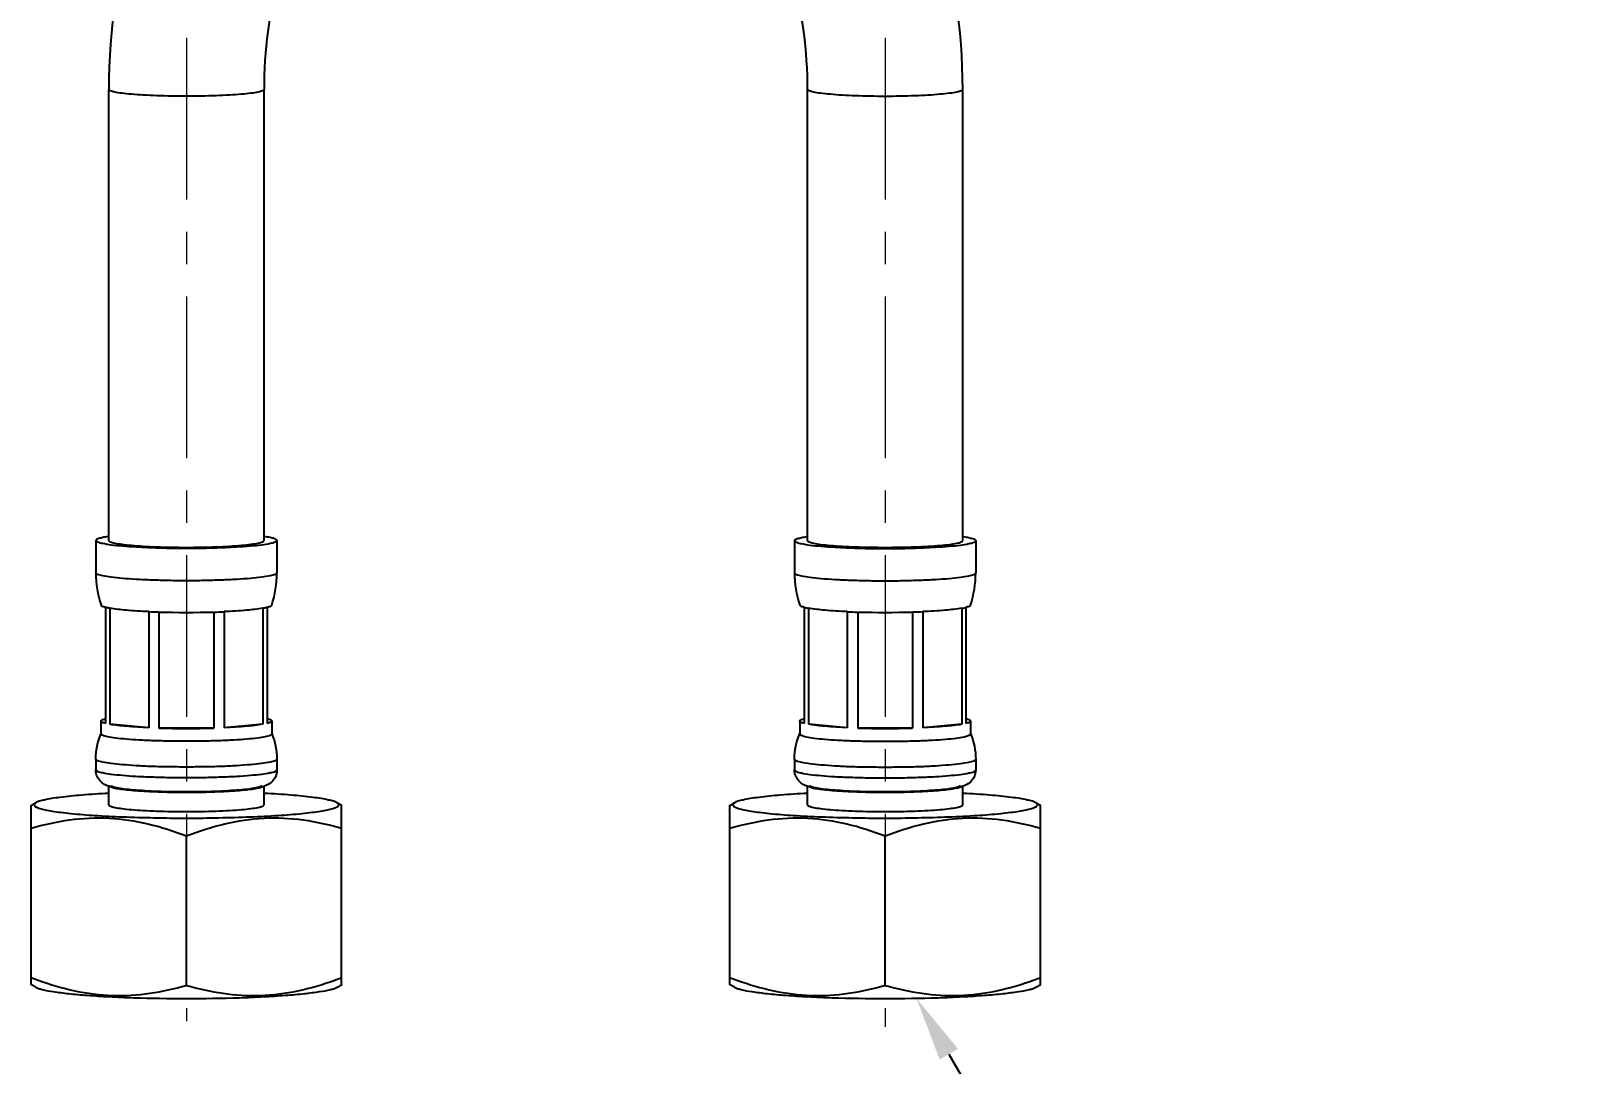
# Model space of a CAD drawing. Extents: x 0 to 790, y 0 to 579.
# Drawn here: x 186.4 to 305.1, y 117 to 196.9 of the extents above; entities that cross this region are included whole.
import ezdxf
from ezdxf import colors
from ezdxf.entities.mleader import LeaderData, LeaderLine
from ezdxf.math import Vec2, Vec3

# ---------------------------------------------------------------- set-up
doc = ezdxf.new("R2010")
doc.units = 0
doc.header["$LTSCALE"] = 10
doc.header["$MEASUREMENT"] = 0
doc.linetypes.add('CENTER', pattern=[2, 1.25, -0.25, 0.25, -0.25])
doc.layers.get('0').update_dxf_attribs({"linetype": 'CONTINUOUS'})
doc.layers.add('BODY', color=7, linetype='CONTINUOUS')
doc.layers.add('DEF_LAYER_ASSEM_MEMBER', color=7, linetype='CONTINUOUS')
doc.styles.get("Standard").update_dxf_attribs({"font": ''})
doc.styles.get('Standard').set_extended_font_data('GulimChe')

msp = doc.modelspace()

# ---------------------------------------------------------------- linework, layer by layer
at = {"layer": 'BODY', "color": 1, "linetype": 'CENTER', "lineweight": 5}
for p, q in [((198.42, 196.38), (198.42, 120.36)), ((252.42, 196.38), (252.42, 119.93))]:
    msp.add_line(p, q, dxfattribs=at)
at = {"layer": 'DEF_LAYER_ASSEM_MEMBER', "color": 7, "linetype": 'Continuous'}
for p, q in [((192.42, 157.52), (192.42, 192.38)), ((204.42, 157.52), (204.42, 192.38)), ((246.42, 157.51), (246.42, 192.38)), ((258.42, 157.51), (258.42, 192.38)), ((191.42, 157.51), (191.42, 155.02)), ((205.42, 157.51), (205.42, 155.02)), ((245.42, 157.51), (245.42, 155.02)), ((259.42, 157.51), (259.42, 155.02)), ((192.17, 152.35), (192.17, 143.38)), ((192.5, 152.28), (192.5, 143.31)), ((195.51, 152.02), (195.51, 143.05)), ((201.35, 152.02), (201.35, 143.05)), ((204.34, 152.28), (204.34, 143.31)), ((204.67, 152.35), (204.67, 143.38)), ((246.17, 152.35), (246.17, 143.38)), ((246.51, 152.28), (246.51, 143.31)), ((249.5, 152.02), (249.5, 143.05)), ((255.34, 152.02), (255.34, 143.05)), ((258.34, 152.28), (258.34, 143.31)), ((258.67, 152.35), (258.67, 143.38)), ((196.3, 151.99), (196.3, 143.02)), ((200.54, 151.99), (200.54, 143.02)), ((250.3, 151.99), (250.3, 143.02)), ((254.54, 151.99), (254.54, 143.02)), ((191.82, 143.57), (191.82, 142.57)), ((195.51, 143.05), (192.5, 143.31)), ((200.54, 143.02), (196.3, 143.02)), ((204.34, 143.31), (201.35, 143.05)), ((205.02, 143.57), (205.02, 142.57)), ((245.82, 143.57), (245.82, 142.57)), ((249.5, 143.05), (246.51, 143.31)), ((254.54, 143.02), (250.3, 143.02)), ((258.34, 143.31), (255.34, 143.05)), ((259.02, 143.57), (259.02, 142.57)), ((191.42, 140.62), (191.42, 139.78)), ((205.42, 140.62), (205.42, 139.78)), ((245.42, 140.62), (245.42, 139.78)), ((259.42, 140.62), (259.42, 139.78)), ((192.42, 137.09), (192.42, 138.52)), ((204.42, 137.09), (204.42, 138.52)), ((246.42, 137.09), (246.42, 138.52)), ((258.42, 137.09), (258.42, 138.52)), ((186.39, 137.02), (186.78, 137.25)), ((186.42, 123.19), (186.42, 137.04)), ((210.45, 137.02), (210.06, 137.25)), ((210.42, 123.19), (210.42, 137.04)), ((240.39, 137.02), (240.78, 137.25)), ((240.42, 123.19), (240.42, 137.04)), ((264.45, 137.02), (264.06, 137.25)), ((264.42, 123.19), (264.42, 137.04)), ((198.42, 123.13), (198.42, 134.69)), ((252.42, 123.13), (252.42, 134.69)), ((186.78, 122.99), (186.39, 123.21)), ((210.06, 122.99), (210.45, 123.21)), ((240.78, 122.99), (240.39, 123.21)), ((264.06, 122.99), (264.45, 123.21))]:
    msp.add_line(p, q, dxfattribs=at)
for centre, radius, start, end in [((238.3, 192.38), 45.88, 145.2137, 179.9923), ((212.54, 192.37), 45.88, 0.0077, 34.7863), ((238.29, 192.38), 33.87, 149.7755, 179.9934), ((212.56, 192.37), 33.87, 0.0066, 30.2245), ((193.93, 147.44), 10.5, 98.4579, 98.5919), ((193.99, 147.03), 10.91, 98.3047, 98.4577), ((202.86, 147.03), 10.91, 81.5423, 81.6953), ((202.92, 147.44), 10.5, 81.4081, 81.5421), ((247.92, 147.45), 10.48, 98.4607, 98.6001), ((247.99, 147.04), 10.9, 98.3046, 98.4606), ((256.86, 147.04), 10.9, 81.5394, 81.6954), ((256.92, 147.45), 10.48, 81.3999, 81.5393), ((199.46, 155.03), 8.04, 180.0568, 198.2096), ((197.38, 155.03), 8.04, 341.7904, 359.943), ((253.46, 155.03), 8.04, 180.0568, 198.2096), ((251.38, 155.03), 8.04, 341.7904, 359.943), ((198.09, 212.55), 60.58, 267.5601, 268.3107), ((198.82, 210.86), 58.9, 271.6786, 272.4623), ((252.03, 210.86), 58.9, 267.5377, 268.3214), ((252.76, 212.55), 60.58, 271.6893, 272.4399), ((198.42, 225.21), 73.25, 268.341, 271.659), ((252.42, 225.21), 73.25, 268.341, 271.659), ((198.42, 216.24), 73.25, 268.341, 271.659), ((252.42, 216.24), 73.25, 268.341, 271.659), ((196.5, 150.09), 28.22, 249.0652, 250.2444), ((200.34, 150.09), 28.22, 289.7556, 290.9348), ((250.5, 150.09), 28.22, 249.0652, 250.2444), ((254.34, 150.09), 28.22, 289.7556, 290.9348)]:
    msp.add_arc(centre, radius, start, end, dxfattribs=at)
at = {"layer": 'DEF_LAYER_ASSEM_MEMBER', "color": 9, "linetype": 'Continuous'}
for points, start_tangent, end_tangent in [([(198.42, 191.86), (196.13, 191.9), (195.09, 191.95), (194.18, 192.01), (193.43, 192.09), (192.88, 192.18), (192.54, 192.28), (192.45, 192.33), (192.42, 192.38)], (-1, 0), (0, 1)), ([(204.42, 192.38), (204.39, 192.33), (204.31, 192.28), (203.97, 192.18), (203.41, 192.09), (202.67, 192.01), (201.76, 191.95), (200.72, 191.9), (198.42, 191.86)], (0, -1), (-1, 0)), ([(252.42, 191.85), (250.13, 191.89), (249.09, 191.94), (248.18, 192.01), (247.43, 192.09), (246.88, 192.18), (246.54, 192.28), (246.45, 192.33), (246.42, 192.38)], (-1, 0), (0, 1)), ([(258.42, 192.38), (258.39, 192.33), (258.31, 192.28), (257.97, 192.18), (257.41, 192.09), (256.67, 192.01), (255.76, 191.94), (254.72, 191.89), (252.42, 191.85)], (0, -1), (-1, 0)), ([(205.42, 155.02), (205.39, 154.96), (205.29, 154.9), (204.89, 154.79), (204.24, 154.68), (203.37, 154.59), (202.31, 154.51), (201.1, 154.46), (199.79, 154.42), (198.42, 154.41), (197.06, 154.42), (195.74, 154.46), (194.53, 154.51), (193.47, 154.59), (192.6, 154.68), (191.96, 154.79), (191.56, 154.9), (191.46, 154.96), (191.42, 155.02)], (0, -1), (0, 1)), ([(245.42, 155.02), (245.46, 154.96), (245.56, 154.9), (245.96, 154.79), (246.6, 154.68), (247.47, 154.59), (248.53, 154.51), (249.74, 154.46), (251.06, 154.42), (252.42, 154.41), (253.79, 154.42), (255.1, 154.46), (256.31, 154.51), (257.37, 154.59), (258.24, 154.68), (258.89, 154.79), (259.29, 154.9), (259.39, 154.96), (259.42, 155.02)], (0, -1), (0, 1)), ([(205.42, 140.62), (205.39, 140.56), (205.29, 140.5), (204.89, 140.38), (204.24, 140.28), (203.37, 140.19), (202.31, 140.11), (201.1, 140.05), (199.79, 140.02), (198.42, 140.01), (197.06, 140.02), (195.74, 140.05), (194.53, 140.11), (193.47, 140.19), (192.6, 140.28), (191.96, 140.38), (191.56, 140.5), (191.46, 140.56), (191.42, 140.62)], (0, -1), (0, 1)), ([(245.42, 140.62), (245.46, 140.56), (245.56, 140.5), (245.96, 140.38), (246.6, 140.28), (247.47, 140.19), (248.53, 140.11), (249.74, 140.05), (251.06, 140.02), (252.42, 140.01), (253.79, 140.02), (255.1, 140.05), (256.31, 140.11), (257.37, 140.19), (258.24, 140.28), (258.89, 140.38), (259.29, 140.5), (259.39, 140.56), (259.42, 140.62)], (0, -1), (0, 1)), ([(198.42, 139.17), (197.06, 139.18), (195.74, 139.22), (194.53, 139.27), (193.47, 139.35), (192.6, 139.44), (191.96, 139.55), (191.56, 139.66), (191.46, 139.72), (191.42, 139.78)], (-1, 0), (0, 1)), ([(205.42, 139.78), (205.39, 139.72), (205.29, 139.66), (204.89, 139.55), (204.24, 139.44), (203.37, 139.35), (202.31, 139.27), (201.1, 139.22), (199.79, 139.18), (198.42, 139.17)], (0, -1), (-1, 0)), ([(245.42, 139.78), (245.46, 139.72), (245.56, 139.66), (245.96, 139.55), (246.6, 139.44), (247.47, 139.35), (248.53, 139.27), (249.74, 139.22), (251.06, 139.18), (252.42, 139.17)], (0, -1), (1, 0)), ([(252.42, 139.17), (253.79, 139.18), (255.1, 139.22), (256.31, 139.27), (257.37, 139.35), (258.24, 139.44), (258.89, 139.55), (259.29, 139.66), (259.39, 139.72), (259.42, 139.78)], (1, 0), (0, 1))]:
    msp.add_spline(points, degree=3, dxfattribs=dict(at, start_tangent=start_tangent, end_tangent=end_tangent))
at = {"layer": 'DEF_LAYER_ASSEM_MEMBER', "color": 7, "linetype": 'Continuous'}
for points, start_tangent, end_tangent in [([(192.36, 157.82), (191.95, 157.75), (191.66, 157.67), (191.48, 157.59), (191.42, 157.51)], (-0.988776, -0.149403), (0, -1)), ([(205.42, 157.51), (205.39, 157.45), (205.29, 157.39), (204.89, 157.28), (204.24, 157.17), (203.37, 157.08), (202.31, 157.01), (201.1, 156.95), (199.79, 156.91), (198.42, 156.9), (197.06, 156.91), (195.74, 156.95), (194.53, 157.01), (193.47, 157.08), (192.6, 157.17), (191.96, 157.28), (191.56, 157.39), (191.46, 157.45), (191.42, 157.51)], (0, -1), (0, 1)), ([(192.42, 157.52), (192.45, 157.46), (192.54, 157.41), (192.88, 157.32), (193.43, 157.23), (194.18, 157.15), (195.09, 157.08), (196.13, 157.03), (198.42, 156.99), (200.72, 157.03), (201.76, 157.08), (202.67, 157.15), (203.41, 157.23), (203.97, 157.32), (204.31, 157.41), (204.39, 157.46), (204.42, 157.52)], (0, -1), (0, 1)), ([(205.42, 157.51), (205.36, 157.59), (205.18, 157.67), (204.89, 157.75), (204.49, 157.82)], (0, 1), (-0.988776, 0.149403)), ([(245.42, 157.51), (245.48, 157.59), (245.66, 157.67), (245.95, 157.75), (246.36, 157.82)], (0, 1), (0.988755, 0.149545)), ([(245.42, 157.51), (245.46, 157.45), (245.56, 157.39), (245.96, 157.28), (246.6, 157.17), (247.47, 157.08), (248.53, 157.01), (249.74, 156.95), (251.06, 156.91), (252.42, 156.9), (253.79, 156.91), (255.1, 156.95), (256.31, 157.01), (257.37, 157.08), (258.24, 157.17), (258.89, 157.28), (259.29, 157.39), (259.39, 157.45), (259.42, 157.51)], (0, -1), (0, 1)), ([(246.42, 157.51), (246.45, 157.46), (246.54, 157.41), (246.88, 157.31), (247.43, 157.22), (248.18, 157.14), (249.09, 157.08), (250.13, 157.03), (252.42, 156.99), (254.72, 157.03), (255.76, 157.08), (256.67, 157.14), (257.41, 157.22), (257.97, 157.31), (258.31, 157.41), (258.39, 157.46), (258.42, 157.51)], (0, -1), (0, 1)), ([(258.49, 157.82), (258.89, 157.75), (259.18, 157.67), (259.36, 157.59), (259.42, 157.51)], (0.988755, -0.149545), (0, -1)), ([(192.17, 152.35), (191.93, 152.43), (191.83, 152.52)], (-0.96856, 0.248781), (-0.313972, 0.949432)), ([(192.5, 152.28), (192.41, 152.3), (192.17, 152.35)], (-0.984673, 0.174413), (-0.96856, 0.248781)), ([(195.51, 152.02), (193.76, 152.13), (192.5, 152.28)], (-0.999082, 0.042846), (-0.984673, 0.174413)), ([(204.34, 152.28), (203.09, 152.13), (201.35, 152.02)], (-0.984824, -0.173557), (-0.999072, -0.043063)), ([(204.67, 152.35), (204.6, 152.33), (204.34, 152.28)], (-0.96856, -0.248781), (-0.984824, -0.173557)), ([(205.02, 152.52), (204.92, 152.43), (204.67, 152.35)], (-0.313991, -0.949426), (-0.96856, -0.248781)), ([(246.17, 152.35), (245.93, 152.43), (245.83, 152.52)], (-0.96856, 0.248781), (-0.313972, 0.949432)), ([(246.17, 152.35), (246.25, 152.33), (246.51, 152.28)], (0.96856, -0.248781), (0.984824, -0.173557)), ([(249.5, 152.02), (247.76, 152.13), (246.51, 152.28)], (-0.999072, 0.043063), (-0.984824, 0.173557)), ([(258.34, 152.28), (257.09, 152.13), (255.34, 152.02)], (-0.984673, -0.174413), (-0.999082, -0.042846)), ([(258.34, 152.28), (258.44, 152.3), (258.67, 152.35)], (0.984673, 0.174413), (0.96856, 0.248781)), ([(259.02, 152.52), (258.92, 152.43), (258.67, 152.35)], (-0.313991, -0.949426), (-0.96856, -0.248781)), ([(191.82, 143.57), (191.88, 143.64), (192.04, 143.71)], (0, 1), (0.948651, 0.316325)), ([(192.04, 143.71), (192.07, 143.72), (192.17, 143.75)], (0.948651, 0.316325), (0.96856, 0.248781)), ([(204.67, 143.75), (204.71, 143.74), (204.81, 143.71)], (0.96856, -0.248781), (0.948651, -0.316325)), ([(204.81, 143.71), (204.97, 143.64), (205.02, 143.57)], (0.948651, -0.316325), (0, -1)), ([(245.82, 143.57), (245.88, 143.64), (246.04, 143.71)], (0, 1), (0.948651, 0.316325)), ([(246.04, 143.71), (246.07, 143.72), (246.17, 143.75)], (0.948651, 0.316325), (0.96856, 0.248781)), ([(258.67, 143.75), (258.71, 143.74), (258.81, 143.71)], (0.96856, -0.248781), (0.948651, -0.316325)), ([(258.81, 143.71), (258.97, 143.64), (259.02, 143.57)], (0.948651, -0.316325), (0, -1)), ([(191.42, 140.62), (191.83, 142.59)], (0, 1), (0.393415, 0.919361)), ([(192.17, 143.38), (191.91, 143.47), (191.82, 143.57)], (-0.96856, 0.248781), (0, 1)), ([(205.02, 142.57), (204.99, 142.51), (204.9, 142.46), (204.52, 142.35), (203.91, 142.25), (203.09, 142.16), (202.09, 142.09), (200.95, 142.04), (199.71, 142.01), (198.42, 142), (197.13, 142.01), (195.9, 142.04), (194.76, 142.09), (193.76, 142.16), (192.93, 142.25), (192.32, 142.35), (191.95, 142.46), (191.85, 142.51), (191.82, 142.57)], (0, -1), (0, 1)), ([(195.51, 143.05), (193.76, 143.16), (192.5, 143.31)], (-0.999082, 0.042846), (-0.984673, 0.174413)), ([(204.34, 143.31), (203.09, 143.16), (201.35, 143.05)], (-0.984824, -0.173557), (-0.999072, -0.043063)), ([(205.02, 143.57), (204.93, 143.47), (204.67, 143.38)], (0, -1), (-0.96856, -0.248781)), ([(205.02, 142.59), (205.42, 140.62)], (0.393415, -0.919361), (0, -1)), ([(245.42, 140.62), (245.83, 142.59)], (0, 1), (0.393415, 0.919361)), ([(246.17, 143.38), (245.91, 143.47), (245.82, 143.57)], (-0.96856, 0.248781), (0, 1)), ([(245.82, 142.57), (245.85, 142.51), (245.95, 142.46), (246.32, 142.35), (246.93, 142.25), (247.76, 142.16), (248.76, 142.09), (249.9, 142.04), (251.13, 142.01), (252.42, 142), (253.71, 142.01), (254.95, 142.04), (256.09, 142.09), (257.09, 142.16), (257.91, 142.25), (258.52, 142.35), (258.9, 142.46), (258.99, 142.51), (259.02, 142.57)], (0, -1), (0, 1)), ([(249.5, 143.05), (247.76, 143.16), (246.51, 143.31)], (-0.999072, 0.043063), (-0.984824, 0.173557)), ([(258.34, 143.31), (257.09, 143.16), (255.34, 143.05)], (-0.984673, -0.174413), (-0.999082, -0.042846)), ([(259.02, 143.57), (258.93, 143.47), (258.67, 143.38)], (0, -1), (-0.96856, -0.248781)), ([(259.02, 142.59), (259.42, 140.62)], (0.393415, -0.919361), (0, -1)), ([(192.4, 138.52), (191.81, 138.88), (191.53, 139.27), (191.42, 139.78)], (-0.945241, 0.326374), (0, 1)), ([(205.42, 139.78), (205.31, 139.26), (205.01, 138.85), (204.41, 138.51)], (0, -1), (-0.951446, -0.307816)), ([(246.4, 138.52), (245.81, 138.88), (245.53, 139.27), (245.42, 139.78)], (-0.945241, 0.326374), (0, 1)), ([(259.42, 139.78), (259.31, 139.26), (259.01, 138.85), (258.41, 138.51)], (0, -1), (-0.951446, -0.307816)), ([(192.39, 137.97), (190.33, 137.84), (188.65, 137.66), (187.99, 137.57), (187.45, 137.46), (187.05, 137.36), (186.78, 137.25)], (-0.998652, -0.051908), (-0.86923, -0.494407)), ([(192.76, 138.43), (192.4, 138.52)], (-0.975881, 0.218302), (-0.945241, 0.326374)), ([(192.58, 138.47), (192.89, 138.38), (193.35, 138.31), (193.96, 138.24), (194.69, 138.18), (196.45, 138.09), (198.42, 138.06)], (0.936164, -0.351563), (1, 0)), ([(204.22, 138.59), (204.19, 138.54), (204.11, 138.49), (203.78, 138.39), (203.24, 138.3), (202.52, 138.23), (201.64, 138.17), (200.64, 138.12), (198.42, 138.08), (196.2, 138.12), (195.2, 138.17), (194.32, 138.23), (193.6, 138.3), (193.06, 138.39), (192.73, 138.49), (192.65, 138.54), (192.62, 138.59)], (0, -1), (0, 1)), ([(193.1, 138.36), (193.01, 138.38), (192.76, 138.43)], (-0.986756, 0.16221), (-0.975881, 0.218302)), ([(198.42, 138.06), (200.41, 138.09), (202.17, 138.18), (202.9, 138.24), (203.51, 138.31), (203.97, 138.39), (204.27, 138.47)], (1, 0), (0.933107, 0.359598)), ([(204.05, 138.42), (203.07, 138.27), (201.75, 138.16), (200.16, 138.1), (198.42, 138.08)], (-0.977567, -0.210625), (-1, -0.000002)), ([(204.41, 138.51), (204.05, 138.42)], (-0.951446, -0.307816), (-0.977567, -0.210625)), ([(210.06, 137.25), (209.8, 137.36), (209.39, 137.46), (208.86, 137.57), (208.19, 137.66), (206.52, 137.84), (204.45, 137.97)], (-0.86923, 0.494407), (-0.998652, 0.051908)), ([(246.39, 137.97), (244.33, 137.84), (242.65, 137.66), (241.99, 137.57), (241.45, 137.46), (241.05, 137.36), (240.78, 137.25)], (-0.998652, -0.051908), (-0.86923, -0.494407)), ([(246.76, 138.43), (246.4, 138.52)], (-0.975881, 0.218302), (-0.945241, 0.326374)), ([(246.58, 138.47), (246.89, 138.38), (247.35, 138.31), (247.96, 138.24), (248.69, 138.18), (250.45, 138.09), (252.42, 138.06)], (0.936164, -0.351563), (1, 0)), ([(258.22, 138.59), (258.19, 138.54), (258.11, 138.49), (257.78, 138.39), (257.24, 138.3), (256.52, 138.23), (255.64, 138.17), (254.64, 138.12), (252.42, 138.08), (250.2, 138.12), (249.2, 138.17), (248.32, 138.23), (247.6, 138.3), (247.06, 138.39), (246.73, 138.49), (246.65, 138.54), (246.62, 138.59)], (0, -1), (0, 1)), ([(247.1, 138.36), (247.01, 138.38), (246.76, 138.43)], (-0.986756, 0.16221), (-0.975881, 0.218302)), ([(252.42, 138.06), (254.41, 138.09), (256.17, 138.18), (256.9, 138.24), (257.51, 138.31), (257.97, 138.39), (258.27, 138.47)], (1, 0), (0.933107, 0.359598)), ([(258.05, 138.42), (257.07, 138.27), (255.75, 138.16), (254.16, 138.1), (252.42, 138.08)], (-0.977567, -0.210625), (-1, -0.000002)), ([(258.41, 138.51), (258.05, 138.42)], (-0.951446, -0.307816), (-0.977567, -0.210625)), ([(264.06, 137.25), (263.8, 137.36), (263.39, 137.46), (262.86, 137.57), (262.19, 137.66), (260.52, 137.84), (258.45, 137.97)], (-0.86923, 0.494407), (-0.998652, 0.051908)), ([(186.78, 137.25), (186.7, 137.19), (186.66, 137.14), (186.65, 137.08), (186.67, 137.03), (186.73, 136.97), (186.82, 136.92), (187.1, 136.81), (187.51, 136.7), (188.05, 136.6), (188.71, 136.51), (189.49, 136.42), (191.33, 136.27), (193.51, 136.16), (195.91, 136.09), (198.42, 136.06)], (-0.86923, -0.494407), (1, 0)), ([(192.42, 137.09), (192.45, 137.04), (192.54, 136.99), (192.88, 136.89), (193.43, 136.8), (194.18, 136.72), (195.09, 136.66), (196.13, 136.61), (198.42, 136.57)], (0, -1), (1, 0)), ([(198.42, 136.06), (200.94, 136.09), (203.34, 136.16), (205.51, 136.27), (207.36, 136.42), (208.13, 136.51), (208.79, 136.6), (209.33, 136.7), (209.74, 136.81), (210.03, 136.92), (210.12, 136.97), (210.18, 137.03), (210.2, 137.08), (210.19, 137.14), (210.14, 137.19), (210.06, 137.25)], (1, 0), (-0.86923, 0.494407)), ([(198.42, 136.57), (200.72, 136.61), (201.76, 136.66), (202.67, 136.72), (203.41, 136.8), (203.97, 136.89), (204.31, 136.99), (204.39, 137.04), (204.42, 137.09)], (1, 0), (0, 1)), ([(240.78, 137.25), (240.7, 137.19), (240.66, 137.14), (240.65, 137.08), (240.67, 137.03), (240.73, 136.97), (240.82, 136.92), (241.1, 136.81), (241.51, 136.7), (242.05, 136.6), (242.71, 136.51), (243.49, 136.42), (245.33, 136.27), (247.51, 136.16), (249.91, 136.09), (252.42, 136.06)], (-0.86923, -0.494407), (1, 0)), ([(246.42, 137.09), (246.45, 137.04), (246.54, 136.99), (246.88, 136.89), (247.43, 136.8), (248.18, 136.72), (249.09, 136.66), (250.13, 136.61), (252.42, 136.57)], (0, -1), (1, 0)), ([(252.42, 136.06), (254.94, 136.09), (257.34, 136.16), (259.51, 136.27), (261.36, 136.42), (262.13, 136.51), (262.79, 136.6), (263.33, 136.7), (263.74, 136.81), (264.03, 136.92), (264.12, 136.97), (264.18, 137.03), (264.2, 137.08), (264.19, 137.14), (264.14, 137.19), (264.06, 137.25)], (1, 0), (-0.86923, 0.494407)), ([(252.42, 136.57), (254.72, 136.61), (255.76, 136.66), (256.67, 136.72), (257.41, 136.8), (257.97, 136.89), (258.31, 136.99), (258.39, 137.04), (258.42, 137.09)], (1, 0), (0, 1)), ([(186.42, 135.29), (189.39, 135.92), (192.42, 136.06), (195.45, 135.62), (198.42, 134.69)], (0.962517, 0.271221), (0.93409, -0.357036)), ([(198.42, 134.69), (201.39, 135.62), (204.42, 136.06), (207.45, 135.92), (210.42, 135.29)], (0.93409, 0.357036), (0.962517, -0.271221)), ([(240.42, 135.29), (243.39, 135.92), (246.42, 136.06), (249.45, 135.62), (252.42, 134.69)], (0.962517, 0.271221), (0.93409, -0.357036)), ([(252.42, 134.69), (255.39, 135.62), (258.42, 136.06), (261.45, 135.92), (264.42, 135.29)], (0.93409, 0.357036), (0.962517, -0.271221)), ([(186.97, 123.54), (189.81, 122.71), (192.71, 122.36), (195.59, 122.52), (198.42, 123.13)], (0.941196, -0.337862), (0.962555, 0.271085)), ([(198.42, 123.13), (201.25, 122.52), (204.14, 122.36), (207.04, 122.71), (209.88, 123.54)], (0.962555, -0.271085), (0.941196, 0.337861)), ([(240.97, 123.54), (243.81, 122.71), (246.71, 122.36), (249.59, 122.52), (252.42, 123.13)], (0.941196, -0.337862), (0.962555, 0.271085)), ([(252.42, 123.13), (255.25, 122.52), (258.14, 122.36), (261.04, 122.71), (263.88, 123.54)], (0.962555, -0.271085), (0.941196, 0.337861)), ([(186.78, 122.99), (186.99, 122.9), (187.28, 122.81), (188.13, 122.65), (189.3, 122.5), (190.75, 122.37), (192.45, 122.26), (194.33, 122.18), (198.42, 122.12)], (0.86923, -0.494407), (1, 0)), ([(198.42, 122.12), (202.51, 122.18), (204.4, 122.26), (206.09, 122.37), (207.55, 122.5), (208.72, 122.65), (209.57, 122.81), (209.86, 122.9), (210.06, 122.99)], (1, 0), (0.86923, 0.494407)), ([(240.78, 122.99), (240.99, 122.9), (241.28, 122.81), (242.13, 122.65), (243.3, 122.5), (244.75, 122.37), (246.45, 122.26), (248.33, 122.18), (252.42, 122.12)], (0.86923, -0.494407), (1, 0)), ([(252.42, 122.12), (256.51, 122.18), (258.4, 122.26), (260.09, 122.37), (261.55, 122.5), (262.72, 122.65), (263.57, 122.81), (263.86, 122.9), (264.06, 122.99)], (1, 0), (0.86923, 0.494407))]:
    msp.add_spline(points, degree=3, dxfattribs=dict(at, start_tangent=start_tangent, end_tangent=end_tangent))

# ---------------------------------------------------------------- leaders
at = {"ltscale": 0.5}
ml = msp.add_multileader_mtext('Standard', dxfattribs=at)
ml.set_content('{\\f나눔고딕|b0|i0|c129|p50;G1/2-14TH}', color=256)
ml.set_leader_properties(color=5)
ml.build(insert=Vec2(0, 0))
ml.multileader.update_dxf_attribs({"text_left_attachment_type": 6, "text_right_attachment_type": 6, "dogleg_length": 0.36, "arrow_head_size": 5})
ctx = ml.context
ctx.base_point, ctx.char_height, ctx.arrow_head_size, ctx.landing_gap_size, ctx.plane_origin = Vec3(271.2, 94.49), 10, 5, 0.09, Vec3(255.66, 120.59)
ctx.left_attachment, ctx.right_attachment = 6, 6
notes = []
notes.append((ctx, [(0, (1, 1, 0), (270.84, 94.49), (1, 0), 0.36, [(0, [(254.84, 122.14)], 0, [])])]))
ctx.mtext.insert, ctx.mtext.flow_direction = Vec3(271.29, 106.49), 5
for ctx, leaders in notes:
    for number, flags, end, landing, length, lines in leaders:
        leader = LeaderData()
        leader.index, (leader.has_last_leader_line, leader.has_dogleg_vector, leader.attachment_direction) = number, flags
        leader.last_leader_point, leader.dogleg_vector, leader.dogleg_length = Vec3(end), Vec3(landing), length
        for number, points, colour, breaks in lines:
            line = LeaderLine()
            line.index, line.vertices, line.color, line.breaks = number, Vec3.list(points), colors.encode_raw_color(colour), breaks
            leader.lines.append(line)
        ctx.leaders.append(leader)

doc.saveas('drawing.dxf')
